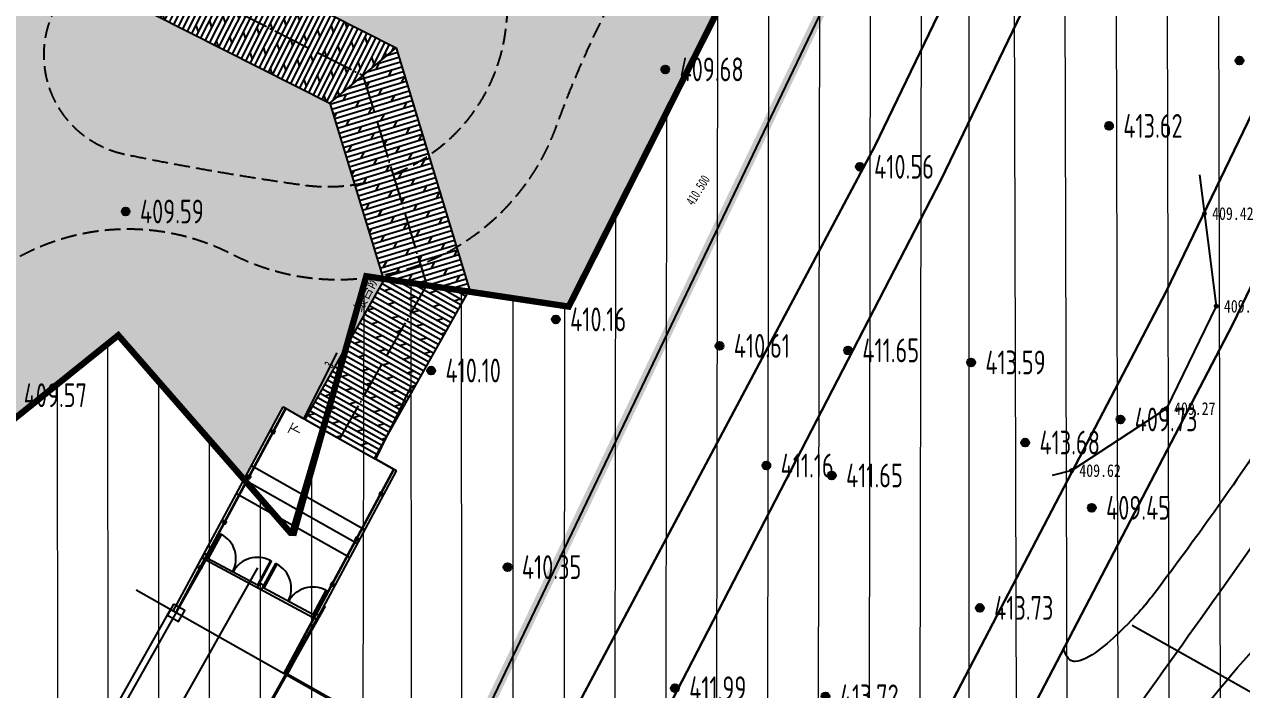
# Model space of a CAD drawing. Header units: millimetres. Extents: x 387826 to 388039216, y 3325062 to 3325368396.
# Drawn here: x 387606021 to 387644377, y 3324841863 to 3324862838 of the extents above; entities that cross this region are included whole.
import ezdxf
from ezdxf.enums import TextEntityAlignment as Align

# ---------------------------------------------------------------- set-up
doc = ezdxf.new("R2010")
doc.units = ezdxf.units.MM
doc.header["$LTSCALE"] = 1000
doc.header["$MEASUREMENT"] = 0
for name, pattern in [('000-Earth-MSCQ（不打印）$0$C2', [13.5, 10, -1.5, 0.5, -1.5]), ('000-Earth-MSCQ（不打印）$0$DIVIDE2', [0.625, 0.25, -0.125, 0, -0.125, 0, -0.125]), ('000-古城墙保护(不打印)$0$DASH', [0.35, 0.25, -0.1]), ('ACAD_ISO04W100', [30, 24, -3, 0, -3]), ('DASH', [0.35, 0.25, -0.1]), ('DIVIDE2', [0.625, 0.25, -0.125, 0, -0.125, 0, -0.125])]:
    doc.linetypes.add(name, pattern=pattern)
for name, color, linetype in [('0 Plan-Green C2', 75, 'DASH'), ('0 Plan-Green Hatch', 76, 'Continuous'), ('0 Plan-Hatch 1', 8, 'Continuous'), ('0 Plan-Pavedivide', 15, 'Continuous'), ('0 Plan-Road 2', 40, 'Continuous'), ('0-SITE', 7, 'Continuous'), ('0-非设计区域', 250, 'Continuous'), ('000-Earth-MSCQ（不打印）$0$0-SITE', 7, 'Continuous'), ('000-Earth-MSCQ（不打印）$0$0NT-Redline', 1, '000-Earth-MSCQ（不打印）$0$DIVIDE2'), ('000-Earth-MSCQ（不打印）$0$GCD', 251, 'Continuous'), ('000-Earth-MSCQ（不打印）$0$GCD树', 7, 'Continuous'), ('000-Earth-MSCQ（不打印）$0$RD-红线', 7, 'Continuous'), ('000-Earth-MSCQ（不打印）$0$树范围', 251, 'Continuous'), ('000-古城墙保护(不打印)$0$0-文物遗址', 8, 'Continuous'), ('000-古城墙保护(不打印)$0$PUB_TEXT', 2, 'Continuous'), ('0NT-Border', 21, 'DASH'), ('0NT-Center', 1, 'ACAD_ISO04W100'), ('0NT-Redline', 1, 'DIVIDE2')]:
    doc.layers.add(name, color=color, linetype=linetype)
for name, color, linetype, lineweight in [('000-Earth-MSCQ（不打印）$0$RD-中线', 1, '000-Earth-MSCQ（不打印）$0$C2', 0), ('000-古城墙保护(不打印)$0$0-中实线', 5, 'Continuous', 30), ('000-古城墙保护(不打印)$0$0-遗址公园', 8, 'Continuous', 5)]:
    doc.layers.add(name, color=color, linetype=linetype, lineweight=lineweight)
doc.styles.add('000-Earth-MSCQ（不打印）$0$HZ', font='gbenor.shx', dxfattribs={"width": 0.8, "bigfont": 'hztxt.shx'})
doc.styles.add('000-Earth-MSCQ（不打印）$0$正等线体', font='simhei.ttf')
doc.styles.add('000-古城墙保护(不打印)$0$_TCH_DIM', font='', dxfattribs={"width": 0.75})
doc.styles.get('000-古城墙保护(不打印)$0$_TCH_DIM').set_extended_font_data('SimSun')
pattern_1 = [(90, (387910883.5935059, 3325096422.695915), (-798.2363799999999, 798.23638), [211.664528, -1384.80812]), (45, (387910883.5935059, 3325096422.695915), (-798.2369240652082, 798.2369240652083), [211.664528, -917.2129199999998]), (135, (387910883.5935059, 3325096422.695915), (-798.2369240652083, -798.2369240652082), [211.664528, -917.2129199999998])]

# ---------------------------------------------------------------- blocks, each defined once
blk = doc.blocks.new('000-Earth-MSCQ（不打印）$0$gc200')
h = blk.add_hatch(color=256)
edge = h.paths.add_edge_path()
edge.add_arc((0, -5.551115123125783e-17), 0.2500000000000001, 0, 360)
blk.add_circle((0, -5.551115123125783e-17), 0.2500000000000001)
blk = doc.blocks.new('000-古城墙保护(不打印)')
at = {"layer": '000-古城墙保护(不打印)$0$0-遗址公园', "ltscale": 10}
h = blk.add_hatch(dxfattribs=at)
h.set_pattern_fill('ANSI31', color=256, scale=1000, angle=45)
h.set_pattern_definition([(90, (0, 0), (-1587.5, 3.410605131648481e-13), [])])
h.paths.add_polyline_path([(387757359.0947723, 3325075809.713597), (387738724.4244739, 3325053061.984234), (387736658.1743807, 3325052379.78923), (387732792.6573083, 3325048405.001884), (387731947.0142126, 3325045521.987648), (387727149.4825557, 3325038560.592924), (387719871.0797174, 3325030254.454775), (387713118.2314355, 3325024325.69877), (387708971.7085958, 3325021538.001345), (387707653.8317035, 3325021090.344965), (387703723.9723286, 3325018966.972815), (387699100.568572, 3325013213.602733), (387687666.4612417, 3324991573.488757), (387692670.727551, 3324988471.826824), (387679274.3591145, 3324966056.084505), (387674562.7421811, 3324955273.126987), (387666293.4541245, 3324933025.957672), (387659029.9602896, 3324926312.71594), (387654773.5217602, 3324915935.552797), (387653675.5063087, 3324913098.933503), (387637326.4545517, 3324880090.8987), (387635096.1587876, 3324877614.537973), (387623173.1089031, 3324853940.873659), (387618974.5280727, 3324854570.405108), (387618467.4666205, 3324854646.433447), (387616794.0523977, 3324854897.343677), (387614410.7432887, 3324846804.212917), (387608979.9761084, 3324853035.612696), (387591571.0079994, 3324839024.665925), (387597082.2925069, 3324832681.257929), (387596624.9883792, 3324831149.830627), (387596217.2465154, 3324828960.946196), (387596137.9493979, 3324826850.101176), (387592355.8457829, 3324826109.515459), (387589540.6215926, 3324824522.451866), (387587163.8655038, 3324822803.372842), (387586055.6074455, 3324821918.786967), (387585231.4443963, 3324821255.000857), (387584550.0445382, 3324820637.821306), (387583346.0658892, 3324819564.06669), (387582101.748941, 3324818264.712243), (387581660.7870961, 3324817834.250378), (387580072.9664811, 3324816151.399981), (387578832.7454951, 3324814781.869411), (387574234.0934268, 3324808493.876336), (387581064.1902614, 3324795503.282484), (387625164.6542816, 3324801283.597979), (387647357.6289114, 3324804778.450835), (387650612.9223155, 3324805405.261792), (387669114.9930122, 3324840920.415754), (387680400.2783, 3324864357.77844), (387687151.7701302, 3324878135.082248), (387696416.7806178, 3324893470.850236), (387704777.6824126, 3324910959.142838), (387717019.7699698, 3324940445.653564), (387740572.7504223, 3324978958.777964), (387755268.3394005, 3325000951.822409), (387771548.7019364, 3325023669.528487), (387793342.0856335, 3325051694.76609), (387797120.7662015, 3325056480.602365), (387804700.2713755, 3325067831.608256), (387805755.9865897, 3325069417.217034), (387833928.9732663, 3325110050.599823), (387835462.2759447, 3325113721.162718), (387834644.166247, 3325114126.806136), (387838641.1926514, 3325123620.01257), (387831833.5364649, 3325125881.193801), (387835204.3103971, 3325131614.601018), (387828520.3367395, 3325134527.940866), (387822745.7363685, 3325138082.078876), (387820720.6784263, 3325136746.002098), (387818437.9572816, 3325135239.926322), (387814960.6972696, 3325132945.727099), (387810414.9791779, 3325129946.589023), (387806089.169805, 3325135647.314827), (387803914.3516228, 3325131741.76694), (387790508.0000313, 3325108476.776886), (387782804.3222916, 3325111884.500767), (387777519.6903973, 3325113033.773239), (387770432.0206335, 3325107829.881072), (387767032.2047279, 3325098401.675082), (387768071.4313482, 3325098008.812484), (387766664.4412394, 3325095979.536411), (387763567.2492012, 3325091306.558766), (387765030.6402054, 3325091176.180011)])
at = {"layer": '000-古城墙保护(不打印)$0$0-中实线', "color": 3, "linetype": '000-古城墙保护(不打印)$0$DASH', "lineweight": -2, "flags": 128}
blk.add_lwpolyline([(387757359.0947723, 3325075809.713597, 100, 100, 0), (387738724.4244739, 3325053061.984234, 100, 100, 0), (387736658.1743807, 3325052379.78923, 100, 100, 0), (387732792.6573083, 3325048405.001884, 100, 100, 0), (387731947.0142126, 3325045521.987648, 100, 100, 0), (387727149.4825557, 3325038560.592924, 100, 100, 0), (387719871.0797174, 3325030254.454775, 100, 100, 0), (387713118.2314355, 3325024325.69877, 100, 100, 0), (387708971.7085958, 3325021538.001345, 100, 100, 0), (387707653.8317035, 3325021090.344965, 100, 100, 0), (387703723.9723286, 3325018966.972815, 100, 100, 0), (387699100.568572, 3325013213.602733, 100, 100, 0), (387687666.4612417, 3324991573.488757, 100, 100, 0), (387692670.727551, 3324988471.826824, 100, 100, 0), (387679274.3591145, 3324966056.084505, 100, 100, 0), (387674562.7421811, 3324955273.126987, 100, 100, 0), (387666293.4541245, 3324933025.957672, 100, 100, 0), (387659029.9602896, 3324926312.71594, 100, 100, 0), (387654773.5217602, 3324915935.552797, 100, 100, 0), (387653675.5063087, 3324913098.933503, 100, 100, 0), (387637326.4545517, 3324880090.8987, 100, 100, 0), (387635096.1587448, 3324877614.537993, 100, 100, 0), (387635096.1587876, 3324877614.537973, 100, 100, 0), (387623173.1089031, 3324853940.873659, 100, 100, 0), (387618974.5280727, 3324854570.405108, 100, 100, 0), (387618467.4666205, 3324854646.433447, 100, 100, 0), (387616794.0523977, 3324854897.343677, 100, 100, 0), (387614410.7432887, 3324846804.212917, 100, 100, 0), (387608979.9761084, 3324853035.612696, 100, 100, 0), (387591571.0079994, 3324839024.665925, 100, 100, 0), (387597082.2925069, 3324832681.257929, 100, 100, 0), (387596624.9883792, 3324831149.830627, 100, 100, 0), (387596217.2465154, 3324828960.946196, 100, 100, 0), (387596137.9493979, 3324826850.101176, 100, 100, 0), (387592355.8457829, 3324826109.515459, 100, 100, 0), (387589540.6215926, 3324824522.451866, 100, 100, 0), (387587163.8655038, 3324822803.372842, 100, 100, 0), (387586055.6074455, 3324821918.786967, 100, 100, 0), (387585231.4443963, 3324821255.000857, 100, 100, 0), (387584550.0445382, 3324820637.821306, 100, 100, 0), (387583346.0658892, 3324819564.06669, 100, 100, 0), (387582101.748941, 3324818264.712243, 100, 100, 0), (387581660.7870961, 3324817834.250378, 100, 100, 0), (387580072.9664811, 3324816151.399981, 100, 100, 0), (387578832.7454951, 3324814781.869411, 100, 100, 0), (387574234.0934268, 3324808493.876336, 100, 100, 0), (387581064.1902614, 3324795503.282484, 100, 100, 0), (387581064.1902614, 3324795503.282484, 100, 100, 0), (387581064.1902614, 3324795503.282484, 100, 100, 0), (387581064.1902614, 3324795503.282484, 100, 100, 0), (387581064.1902614, 3324795503.282484, 100, 100, 0), (387581064.1902614, 3324795503.282484, 100, 100, 0), (387581064.1902614, 3324795503.282484, 100, 100, 0), (387581064.1902614, 3324795503.282484, 100, 100, 0), (387581064.1902614, 3324795503.282484, 100, 100, 0), (387625164.6542816, 3324801283.597979, 100, 100, 0), (387625164.6542816, 3324801283.597979, 100, 100, 0), (387625164.6542816, 3324801283.597979, 100, 100, 0), (387625164.6542816, 3324801283.597979, 100, 100, 0), (387625164.6542816, 3324801283.597979, 100, 100, 0), (387625164.6542816, 3324801283.597979, 100, 100, 0), (387625164.6542816, 3324801283.597979, 100, 100, 0), (387647357.6289114, 3324804778.450835, 100, 100, 0), (387650612.9223155, 3324805405.261792, 100, 100, 0), (387669114.9930122, 3324840920.415754, 100, 100, 0), (387680400.2783, 3324864357.77844, 100, 100, 0), (387687151.7701302, 3324878135.082248, 100, 100, 0), (387696416.7806178, 3324893470.850236, 100, 100, 0), (387704777.6824126, 3324910959.142838, 100, 100, 0), (387717019.7699698, 3324940445.653564, 100, 100, 0), (387740572.7504223, 3324978958.777964, 100, 100, 0), (387755268.3394005, 3325000951.822409, 100, 100, 0), (387771548.7019364, 3325023669.528487, 100, 100, 0), (387793342.0856335, 3325051694.76609, 100, 100, 0), (387797120.7662015, 3325056480.602365, 100, 100, 0), (387804700.2713755, 3325067831.608256, 100, 100, 0), (387805755.9865897, 3325069417.217034, 100, 100, 0), (387833928.9732663, 3325110050.599823, 100, 100, 0), (387835462.2759447, 3325113721.162718, 100, 100, 0), (387834644.166247, 3325114126.806136, 100, 100, 0), (387838641.1926514, 3325123620.01257, 100, 100, 0), (387831833.5364649, 3325125881.193801, 100, 100, 0), (387835204.3103971, 3325131614.601018, 100, 100, 0), (387828520.3367395, 3325134527.940866, 100, 100, 0), (387822745.7363685, 3325138082.078876, 100, 100, 0), (387820720.6784263, 3325136746.002098, 100, 100, 0), (387818437.9572816, 3325135239.926322, 100, 100, 0), (387814960.6972696, 3325132945.727099, 100, 100, 0), (387810414.9791779, 3325129946.589023, 100, 100, 0), (387806089.169805, 3325135647.314827, 100, 100, 0), (387803914.3516228, 3325131741.76694, 100, 100, 0), (387790508.0000313, 3325108476.776886, 100, 100, 0), (387782804.3222916, 3325111884.500767, 100, 100, 0), (387777519.6903973, 3325113033.773239, 100, 100, 0), (387777519.6903973, 3325113033.773239, 100, 100, 0), (387770432.0206335, 3325107829.881072, 100, 100, 0), (387767032.2047279, 3325098401.675082, 100, 100, 0), (387768071.4313482, 3325098008.812484, 100, 100, 0), (387766664.4412394, 3325095979.536411, 100, 100, 0), (387763567.2492012, 3325091306.558766, 100, 100, 0), (387765030.6402054, 3325091176.180011, 100, 100, 0), (387757359.0947688, 3325075809.7136, 0, 0, 0)], format="xyseb", dxfattribs=at)
at = {"layer": '000-古城墙保护(不打印)$0$0-中实线', "color": 6}
for points in [[(387715030.7942539, 3324995218.873044), (387689943.4778715, 3324954200.398011), (387677106.5601956, 3324923284.531038), (387669715.7429515, 3324907826.870261), (387660525.4580528, 3324892616.11426), (387653147.8220631, 3324877562.548427), (387641999.2169152, 3324854411.325105), (387625109.4291115, 3324822049.868721), (387618175.9253386, 3324810836.96385)], [(387716969.9302788, 3324993904.594524), (387692034.7424276, 3324953134.853961), (387679244.1329247, 3324922330.513553), (387671777.596552, 3324906714.48861), (387662581.4369893, 3324891494.009507), (387655252.5988579, 3324876540.012394), (387644091.1330646, 3324853362.082621), (387632888.7991974, 3324831873.195835)], [(387621732.3398163, 3324838115.808904), (387632817.6335025, 3324858992.46334), (387643919.1853468, 3324882045.975648), (387651510.7811769, 3324897536.112022), (387660675.307933, 3324912704.235959), (387667734.1259209, 3324927467.530779), (387680774.0871244, 3324958872.398838), (387694408.9422631, 3324981165.774366)], [(387610979.4179704, 3324813001.520663), (387610979.4179703, 3324813001.520663), (387618415.8122669, 3324826015.207075), (387634911.6788427, 3324857947.64234), (387646023.9621421, 3324881023.439616), (387653566.7601138, 3324896414.00727), (387662737.161534, 3324911591.854309), (387669871.6986505, 3324926513.513295), (387682865.3516809, 3324957806.85479), (387696387.8629743, 3324979916.544939)]]:
    blk.add_lwpolyline(points, dxfattribs=at)
at = {"layer": '000-古城墙保护(不打印)$0$0-中实线', "color": 6, "lineweight": 5, "ltscale": 10}
blk.add_lwpolyline([(387610979.4179695, 3324813001.520662), (387610979.4179694, 3324813001.520662), (387618415.8122661, 3324826015.207074), (387634911.6788418, 3324857947.642339), (387639016.3512242, 3324866471.416008)], dxfattribs=at)
at = {"layer": '000-古城墙保护(不打印)$0$0-文物遗址'}
for p, q in [((387614822.9493436, 3324850405.004501), (387615876.1928491, 3324852485.714882)), ((387617098.296441, 3324849124.486391), (387618204.1928491, 3324851423.714882)), ((387614171.6783032, 3324850776.953465), (387617752.3932329, 3324848757.529463)), ((387614171.6783032, 3324850776.953465), (387614822.9493436, 3324850405.004501)), ((387613178.6712303, 3324848926.187642), (387616759.38616, 3324846906.76364)), ((387617752.3932329, 3324848757.529463), (387617098.296441, 3324849124.486391)), ((387612942.2259973, 3324848485.501198), (387616522.9409269, 3324846466.077196)), ((387612705.7807642, 3324848044.814753), (387616286.4956939, 3324846025.390751)), ((387594100.4085586, 3324814668.470251), (387612030.4898793, 3324846460.95653)), ((387595450.5004416, 3324813907.055839), (387613380.5817623, 3324845699.542118)), ((387642717.4110801, 3324826284.208258, -26.81972031078621), (387609539.4129365, 3324844995.679879)), ((387594284.5364934, 3324815402.091288), (387610647.8461177, 3324844416.477078)), ((387597584.5166441, 3324812703.529832), (387615514.5979648, 3324844496.016111)), ((387609960.390816, 3324834729.074655), (387615479.756884, 3324844515.665515)), ((387661115.9204526, 3324832498.387198, 138.7135239660274), (387640930.2968512, 3324843882.519587, 138.7135239660274)), ((387638168.7476243, 3324828895.451244), (387614313.9229869, 3324842348.911249))]:
    blk.add_line(p, q, dxfattribs=at)
at = {"layer": '000-古城墙保护(不打印)$0$0-文物遗址', "lineweight": -3}
for p, q in [((387610702.9489813, 3324844311.938408), (387614171.6783032, 3324850776.953465)), ((387610815.4426907, 3324844321.77595), (387614253.9129124, 3324850730.394119)), ((387610828.6603529, 3324844314.684165), (387614267.1305746, 3324850723.302334)), ((387614201.601989, 3324842366.7759), (387617658.8059911, 3324848810.310075)), ((387614214.8196512, 3324842359.684116), (387617671.8742937, 3324848802.939914)), ((387616216.1502973, 3324845894.281055), (387617752.3932329, 3324848757.529463)), ((387611619.1451, 3324846019.544033), (387615240.7889057, 3324844076.40324)), ((387614279.4138517, 3324842284.593149), (387616216.1502973, 3324845894.281055))]:
    blk.add_line(p, q, dxfattribs=at)
at = {"layer": '000-古城墙保护(不打印)$0$0-文物遗址', "ltscale": 0.5}
for p, q in [((387611818.0987313, 3324845993.529977), (387613364.3659822, 3324845163.89375)), ((387615109.1019817, 3324844227.789608), (387613562.8273851, 3324845057.412144))]:
    blk.add_line(p, q, dxfattribs=at)
at = {"layer": '000-古城墙保护(不打印)$0$0-文物遗址', "lineweight": 5, "ltscale": 10}
blk.add_lwpolyline([(387647806.8232622, 3324866471.416008), (387641999.2169144, 3324854411.325104), (387625109.4291106, 3324822049.86872), (387618175.9253377, 3324810836.96385)], dxfattribs=at)
at = {"layer": '000-古城墙保护(不打印)$0$0-文物遗址', "lineweight": -3}
for points in [[(387613879.2040145, 3324850032.011961), (387613851.0613415, 3324850048.260142), (387613811.0613405, 3324849978.97811), (387613841.3628077, 3324849961.483549)], [(387613900.3433726, 3324849973.619125), (387613920.3433732, 3324850008.260141), (387613892.2007002, 3324850024.508321)], [(387613852.1975464, 3324849955.22811), (387613880.3433722, 3324849938.978109), (387613900.3433726, 3324849973.619125)], [(387613113.2913056, 3324848604.504441), (387613085.1486326, 3324848620.752621), (387613045.1486316, 3324848551.470589), (387613075.4500988, 3324848533.976028)], [(387613088.4467846, 3324848526.472388), (387613114.4306633, 3324848511.470588), (387613134.4306638, 3324848546.111604)], [(387613134.4306638, 3324848546.111604), (387613154.4306643, 3324848580.75262), (387613126.2879913, 3324848597.0008)], [(387617265.3633128, 3324848077.011912), (387617237.2206398, 3324848093.260092), (387617197.2206388, 3324848023.978061), (387617227.5221061, 3324848006.4835)], [(387617238.3568447, 3324848000.22806), (387617266.5026705, 3324847983.97806), (387617286.5026709, 3324848018.619075)], [(387617286.5026709, 3324848018.619075), (387617306.5026715, 3324848053.260091), (387617278.3599985, 3324848069.508272)], [(387612347.3785967, 3324847176.99692), (387612319.2359237, 3324847193.2451), (387612279.2359227, 3324847123.963068), (387612309.5373899, 3324847106.468507)], [(387612322.5340757, 3324847098.964867), (387612348.5179544, 3324847083.963068), (387612368.5179549, 3324847118.604083)], [(387612368.5179549, 3324847118.604083), (387612388.5179554, 3324847153.245099), (387612360.3752824, 3324847169.493279)], [(387616499.4506039, 3324846649.504391), (387616471.3079309, 3324846665.752571), (387616431.3079299, 3324846596.47054), (387616461.6093972, 3324846578.975979)], [(387616474.6060829, 3324846571.472339), (387616500.5899616, 3324846556.470539), (387616520.5899621, 3324846591.111555)], [(387616520.5899621, 3324846591.111555), (387616540.5899626, 3324846625.75257), (387616512.4472896, 3324846642.000751)], [(387611581.4658878, 3324845749.489398), (387611553.3232148, 3324845765.737579), (387611513.3232138, 3324845696.455547), (387611543.6246811, 3324845678.960987)], [(387611556.6213668, 3324845671.457346), (387611582.6052455, 3324845656.455546), (387611602.605246, 3324845691.096562)], [(387611602.605246, 3324845691.096562), (387611622.6052465, 3324845725.737578), (387611594.4625735, 3324845741.985758)], [(387615733.537895, 3324845221.99687), (387615705.395222, 3324845238.24505), (387615665.395221, 3324845168.963019), (387615695.6966883, 3324845151.468458)], [(387615708.693374, 3324845143.964818), (387615734.6772527, 3324845128.963017), (387615754.6772532, 3324845163.604033)], [(387615754.6772532, 3324845163.604033), (387615774.6772537, 3324845198.245049), (387615746.5345807, 3324845214.49323)]]:
    blk.add_lwpolyline(points, dxfattribs=at)
for points in [[(387611818.0987313, 3324845993.529977), (387611784.9564205, 3324846011.312006), (387612196.2781943, 3324846777.937337), (387612229.4205052, 3324846760.155308)], [(387611619.1466525, 3324846019.544081), (387611751.3234337, 3324845948.626534), (387611822.2409809, 3324846080.803315), (387611690.0641997, 3324846151.720862)], [(387613364.3659822, 3324845163.89375), (387613397.508293, 3324845146.111721), (387613808.8337396, 3324845912.743897), (387613775.6914287, 3324845930.525926)], [(387613562.8273851, 3324845057.412144), (387613529.6850743, 3324845075.194173), (387613941.0105208, 3324845841.82635), (387613974.1528317, 3324845824.044321)], [(387613363.8789791, 3324845083.433094), (387613496.0557604, 3324845012.515547), (387613566.9733076, 3324845144.692328), (387613434.7965264, 3324845215.609875)], [(387615109.1019817, 3324844227.789608), (387615142.2442926, 3324844210.007579), (387615553.5660664, 3324844976.63291), (387615520.4237556, 3324844994.414939)], [(387615106.785519, 3324844143.919188), (387615238.9623002, 3324844073.001641), (387615309.8798475, 3324844205.178422), (387615177.7030662, 3324844276.09597)]]:
    blk.add_lwpolyline(points, close=True, dxfattribs=at)
at = {"layer": '000-古城墙保护(不打印)$0$0-文物遗址'}
blk.add_lwpolyline([(387610725.8627352, 3324844554.811212), (387610529.3686933, 3324844206.400403), (387610877.7795018, 3324844009.906361), (387611074.2735437, 3324844358.31717)], close=True, dxfattribs=at)
at = {"layer": '000-古城墙保护(不打印)$0$0-文物遗址', "ltscale": 0.5}
for centre, start, end in [((387611818.0987313, 3324845993.529977), 331.7846141003519, 61.78494438307789), ((387613364.3696551, 3324845163.900595), 61.7847762324219, 151.7851123138576), ((387613562.831058, 3324845057.41899), 331.7846141003519, 61.78494438307789), ((387615109.1019817, 3324844227.789608), 61.7847762324219, 151.7851123138576)]:
    blk.add_arc(centre, 870, start, end, dxfattribs=at)
at = {"layer": '000-古城墙保护(不打印)$0$0-文物遗址'}
for points, knots in [([(387634582.9108802, 3324833742.007565), (387637481.6864973, 3324835738.936942), (387639382.8498617, 3324839080.321984), (387645817.2546958, 3324847710.859595), (387654826.8691055, 3324861873.446459), (387665420.1049732, 3324880839.21057), (387674535.5295003, 3324905651.922577), (387688534.0697859, 3324927269.79409), (387696448.1969588, 3324950220.605737), (387707099.1566722, 3324972271.082105), (387723060.4148431, 3324980167.742814), (387729307.67117, 3324987158.987681), (387729940.039707, 3324987901.617867)], [13829.07510473592, 13829.07510473592, 13829.07510473592, 13829.07510473592, 20507.60766755405, 31598.15239328767, 45718.57024809014, 71022.56005402254, 96502.36251734757, 124815.025697456, 147476.5189369385, 169708.993296357, 195775.3383430242, 197958.5772200183, 197958.5772200183, 197958.5772200183, 197958.5772200183]), ([(387635557.2121158, 3324833192.623265), (387639144.2498879, 3324835416.857895), (387643110.3512368, 3324841726.622351), (387649016.7267115, 3324847271.843969), (387657307.6448497, 3324858426.09768), (387668052.2276497, 3324877455.047353), (387676458.2930267, 3324902803.359412), (387693693.5426132, 3324929413.366473), (387701836.5126055, 3324955762.773364), (387715310.4236128, 3324975469.812907), (387727852.1413468, 3324981383.574444), (387732504.7012959, 3324985724.225718)], [14739.69709912661, 14739.69709912661, 14739.69709912661, 14739.69709912661, 20406.91770349679, 29934.1067295975, 47060.25139486376, 63456.69980682162, 94902.00882304885, 126890.1275629617, 157587.176104531, 177450.8917934603, 196215.9539852425, 196215.9539852425, 196215.9539852425, 196215.9539852425]), ([(387652016.9001654, 3324862450.261683), (387650851.6309745, 3324860091.082464), (387648734.2084911, 3324855804.19394), (387645539.5675256, 3324850238.420726), (387642420.462999, 3324845929.928234), (387640980.713075, 3324844048.546417), (387639377.8179311, 3324842621.697532), (387638902.8756876, 3324842780.220585), (387638761.911245, 3324843151.097059)], [0, 0, 0, 0, 7903.608238554554, 14361.72681352482, 21079.18648864024, 22845.26274611348, 24125.88774960055, 24504.71167160741, 24504.71167160741, 24504.71167160741, 24504.71167160741])]:
    blk.add_open_spline(points, degree=3, knots=knots, dxfattribs=at)
at = {"layer": '000-古城墙保护(不打印)$0$PUB_TEXT', "style": '000-古城墙保护(不打印)$0$_TCH_DIM', "width": 0.7058823529411765}
blk.add_text('410.500', height=300, rotation=58.05762932946019, dxfattribs=at).set_placement((387627105.1214293, 3324857103.03525))
at = {"layer": '000-古城墙保护(不打印)$0$PUB_TEXT', "color": 7, "style": '000-古城墙保护(不打印)$0$_TCH_DIM'}
for s, p in [('级台阶', (387616642.6525131, 3324853751.118296)), ('下', (387614579.0101588, 3324849800.142178))]:
    blk.add_text(s, height=300, rotation=62.42139320371903, dxfattribs=at).set_placement(p)
at = {"layer": '000-古城墙保护(不打印)$0$PUB_TEXT', "color": 7, "style": '000-古城墙保护(不打印)$0$_TCH_DIM', "width": 0.7058823529411765}
blk.add_text('3', height=300, rotation=62.42139320371903, dxfattribs=at).set_placement((387615716.7222921, 3324851978.365288))
blk = doc.blocks.new('000-Earth-MSCQ（不打印）')
at = {"layer": '000-Earth-MSCQ（不打印）$0$0NT-Redline', "ltscale": 2, "const_width": 200, "flags": 128}
blk.add_lwpolyline([(387727149.4825557, 3325038560.592924), (387731947.0142126, 3325045521.987648), (387732792.6573083, 3325048405.001884), (387736658.1743807, 3325052379.78923), (387738724.4244739, 3325053061.984234), (387755596.1018205, 3325073700.059758), (387757359.0947688, 3325075809.7136), (387765030.6402072, 3325091176.180011), (387763567.2492012, 3325091306.558766), (387766674.337022, 3325095972.792977), (387768081.4052746, 3325098002.014859), (387742438.6760667, 3325107400.763708), (387733961.5785927, 3325100494.698361), (387710761.231333, 3325103572.736491), (387709168.3897078, 3325096153.148317), (387707062.2413754, 3325086342.534989), (387667982.0617363, 3325089797.858), (387659067.3069954, 3324989865.874971, -0.3880352161093213), (387611315.7347962, 3324946127.482426), (387565969.8755592, 3324946071.837695), (387555981.1851755, 3324936058.587022), (387556068.3119223, 3324865034.573729), (387556222.5907296, 3324859820.499155), (387559227.6760936, 3324808007.561276), (387571720.0951502, 3324797668.302474), (387579380.5094883, 3324798671.636723), (387574232.9176292, 3324808494.544042), (387578831.8118677, 3324814782.360008), (387583345.3164175, 3324819564.383466), (387587163.2407904, 3324822803.542583), (387589540.0630832, 3324824522.530071), (387592355.3483933, 3324826109.485243), (387596137.4805197, 3324826849.925302), (387597082.0482001, 3324832681.045681), (387591571.0080042, 3324839024.665925), (387608980.5156887, 3324853034.942226), (387614410.7432887, 3324846804.212917), (387614513.8871819, 3324846802.658479), (387616794.6636751, 3324854896.372271), (387623173.6833379, 3324853939.656582), (387635096.1587876, 3324877614.537973), (387637326.4545873, 3324880090.89868), (387648092.625536, 3324901769.250156), (387653675.5063087, 3324913098.933503), (387659029.9602896, 3324926312.71594), (387666293.4541628, 3324933025.957657), (387674562.7421811, 3324955273.126987), (387674698.8546848, 3324955833.61237), (387679274.3591145, 3324966056.084505), (387692670.727551, 3324988471.826824), (387687672.3361686, 3324991569.787791), (387699107.2769016, 3325013209.461398), (387703730.9022322, 3325018962.653418), (387707660.8433574, 3325021085.874216), (387708978.7375107, 3325021533.479846), (387713125.3676936, 3325024321.017564), (387719878.4443215, 3325030249.513507)], format="xyb", close=True, dxfattribs=at)
at = {"layer": '000-Earth-MSCQ（不打印）$0$RD-中线', "ltscale": 0.5, "flags": 128}
blk.add_lwpolyline([(388022314.3459875, 3325363333.779095), (388017166.2970958, 3325347163.926417), (388004392.3040231, 3325306887.003822), (387971319.8737001, 3325199118.280211), (387960067.1341603, 3325162232.392481, -0.0428905117551713), (387909014.310333, 3325035088.251616), (387880969.7378284, 3324979543.06834, -0.0950112548386871), (387811951.8830091, 3324890063.610587), (387779398.7794849, 3324861261.881447, -0.1527070841718279), (387615965.5118984, 3324788030.088953), (387599393.6918636, 3324786062.352727), (387481723.6987208, 3324770663.938607)], format="xyb", dxfattribs=at)
blk.add_lwpolyline([(388022314.3459875, 3325363333.779095), (388017166.2970958, 3325347163.926417), (388004392.3040231, 3325306887.003822), (387971319.8737001, 3325199118.280211), (387960067.1341603, 3325162232.392481, -0.0428905117551713), (387909014.310333, 3325035088.251616), (387880969.7378284, 3324979543.06834, -0.0950112548386871), (387811951.8830091, 3324890063.610587), (387779398.7794849, 3324861261.881447, -0.1527070841718279), (387615965.5118984, 3324788030.088953), (387599393.6918636, 3324786062.352727), (387481723.6987208, 3324770663.938607)], format="xyb", dxfattribs=at)
at = {"layer": '000-Earth-MSCQ（不打印）$0$RD-红线', "color": 1, "ltscale": 10, "flags": 128}
blk.add_lwpolyline([(387571822.2941163, 3324797583.718238), (387597535.9452176, 3324800948.631079), (387614196.6637662, 3324802926.922411, 0.1527070841718279), (387769458.2730312, 3324872497.12078), (387802011.3783422, 3324901298.849698, 0.0950112548386871), (387867578.3446714, 3324986304.335682), (387895622.9192556, 3325041849.520492, 0.01135382569053262), (387910963.9022235, 3325074029.799072, 0.07741333500353033), (387912184.8667709, 3325078482.566115), (387913838.7507268, 3325093042.437554, -0.06613138812589682), (387914797.6756657, 3325096874.897092), (387924953.385705, 3325122506.049941)], format="xyb", dxfattribs=at)
at = {"layer": '000-Earth-MSCQ（不打印）$0$树范围', "linetype": 'Continuous', "flags": 128}
blk.add_lwpolyline([(387643052.207472, 3324858092.147619), (387643578, 3324853951), (387642007, 3324850725), (387639023, 3324848770), (387638407.157337, 3324848610.04702)], dxfattribs=at)
at = {"layer": '000-Earth-MSCQ（不打印）$0$0-SITE', "ltscale": 10}
blk.add_blockref('000-古城墙保护(不打印)', (0, 0), dxfattribs=at)
at = {"layer": '000-Earth-MSCQ（不打印）$0$GCD', "linetype": 'Continuous'}
ref = blk.add_blockref('000-Earth-MSCQ（不打印）$0$gc200', (387644309.8, 3324861694.6), dxfattribs=dict(at, xscale=500, yscale=500, zscale=500))
ref.add_attrib('height', '413.68', dxfattribs={"linetype": 'Continuous', "height": 750, "style": '000-Earth-MSCQ（不打印）$0$HZ', "width": 0.8}).set_placement((387644759.8, 3324861694.6), align=Align.MIDDLE_LEFT)
ref = blk.add_blockref('000-Earth-MSCQ（不打印）$0$gc200', (387626217.5, 3324861417.2), dxfattribs=dict(at, xscale=500, yscale=500, zscale=500))
ref.add_attrib('height', '409.68', dxfattribs={"linetype": 'Continuous', "height": 750, "style": '000-Earth-MSCQ（不打印）$0$HZ', "width": 0.8}).set_placement((387626667.5000001, 3324861417.2), align=Align.MIDDLE_LEFT)
ref = blk.add_blockref('000-Earth-MSCQ（不打印）$0$gc200', (387640198, 3324859636.1), dxfattribs=dict(at, xscale=500, yscale=500, zscale=500))
ref.add_attrib('height', '413.62', dxfattribs={"linetype": 'Continuous', "height": 750, "style": '000-Earth-MSCQ（不打印）$0$HZ', "width": 0.8}).set_placement((387640648, 3324859636.1), align=Align.MIDDLE_LEFT)
ref = blk.add_blockref('000-Earth-MSCQ（不打印）$0$gc200', (387632346.5, 3324858347.8), dxfattribs=dict(at, xscale=500, yscale=500, zscale=500))
ref.add_attrib('height', '410.56', dxfattribs={"linetype": 'Continuous', "height": 750, "style": '000-Earth-MSCQ（不打印）$0$HZ', "width": 0.8}).set_placement((387632796.5, 3324858347.8), align=Align.MIDDLE_LEFT)
ref = blk.add_blockref('000-Earth-MSCQ（不打印）$0$gc200', (387609213.4, 3324856936.9), dxfattribs=dict(at, xscale=500, yscale=500, zscale=500))
ref.add_attrib('height', '409.59', dxfattribs={"linetype": 'Continuous', "height": 750, "style": '000-Earth-MSCQ（不打印）$0$HZ', "width": 0.8}).set_placement((387609663.4, 3324856936.9), align=Align.MIDDLE_LEFT)
ref = blk.add_blockref('000-Earth-MSCQ（不打印）$0$gc200', (387643207, 3324856873), dxfattribs=dict(at, xscale=200, yscale=200, zscale=200))
ref.add_attrib('height', '409.42', dxfattribs={"layer": '000-Earth-MSCQ（不打印）$0$GCD树', "linetype": 'Continuous', "height": 400, "style": '000-Earth-MSCQ（不打印）$0$正等线体', "width": 0.8}).set_placement((387643447, 3324856873), align=Align.MIDDLE_LEFT)
ref = blk.add_blockref('000-Earth-MSCQ（不打印）$0$gc200', (387622767.7, 3324853536.4), dxfattribs=dict(at, xscale=500, yscale=500, zscale=500))
ref.add_attrib('height', '410.16', dxfattribs={"linetype": 'Continuous', "height": 750, "style": '000-Earth-MSCQ（不打印）$0$HZ', "width": 0.8}).set_placement((387623217.7, 3324853536.4), align=Align.MIDDLE_LEFT)
ref = blk.add_blockref('000-Earth-MSCQ（不打印）$0$gc200', (387643578, 3324853951), dxfattribs=dict(at, xscale=200, yscale=200, zscale=200))
ref.add_attrib('height', '409.25', dxfattribs={"layer": '000-Earth-MSCQ（不打印）$0$GCD树', "linetype": 'Continuous', "height": 400, "style": '000-Earth-MSCQ（不打印）$0$正等线体', "width": 0.8}).set_placement((387643818, 3324853951), align=Align.MIDDLE_LEFT)
ref = blk.add_blockref('000-Earth-MSCQ（不打印）$0$gc200', (387627926, 3324852700.1), dxfattribs=dict(at, xscale=500, yscale=500, zscale=500))
ref.add_attrib('height', '410.61', dxfattribs={"linetype": 'Continuous', "height": 750, "style": '000-Earth-MSCQ（不打印）$0$HZ', "width": 0.8}).set_placement((387628376, 3324852700.1), align=Align.MIDDLE_LEFT)
ref = blk.add_blockref('000-Earth-MSCQ（不打印）$0$gc200', (387631974.7, 3324852559.8), dxfattribs=dict(at, xscale=500, yscale=500, zscale=500))
ref.add_attrib('height', '411.65', dxfattribs={"linetype": 'Continuous', "height": 750, "style": '000-Earth-MSCQ（不打印）$0$HZ', "width": 0.8}).set_placement((387632424.7, 3324852559.8), align=Align.MIDDLE_LEFT)
ref = blk.add_blockref('000-Earth-MSCQ（不打印）$0$gc200', (387618839.9, 3324851922.7), dxfattribs=dict(at, xscale=500, yscale=500, zscale=500))
ref.add_attrib('height', '410.10', dxfattribs={"linetype": 'Continuous', "height": 750, "style": '000-Earth-MSCQ（不打印）$0$HZ', "width": 0.8}).set_placement((387619289.9, 3324851922.7), align=Align.MIDDLE_LEFT)
ref = blk.add_blockref('000-Earth-MSCQ（不打印）$0$gc200', (387635851.1, 3324852177.8), dxfattribs=dict(at, xscale=500, yscale=500, zscale=500))
ref.add_attrib('height', '413.59', dxfattribs={"linetype": 'Continuous', "height": 750, "style": '000-Earth-MSCQ（不打印）$0$HZ', "width": 0.8}).set_placement((387636301.1, 3324852177.8), align=Align.MIDDLE_LEFT)
ref = blk.add_blockref('000-Earth-MSCQ（不打印）$0$gc200', (387605551.3, 3324851144.3), dxfattribs=dict(at, xscale=500, yscale=500, zscale=500))
ref.add_attrib('height', '409.57', dxfattribs={"linetype": 'Continuous', "height": 750, "style": '000-Earth-MSCQ（不打印）$0$HZ', "width": 0.8}).set_placement((387606001.3, 3324851144.3), align=Align.MIDDLE_LEFT)
ref = blk.add_blockref('000-Earth-MSCQ（不打印）$0$gc200', (387642007, 3324850725), dxfattribs=dict(at, xscale=200, yscale=200, zscale=200))
ref.add_attrib('height', '409.27', dxfattribs={"layer": '000-Earth-MSCQ（不打印）$0$GCD树', "linetype": 'Continuous', "height": 400, "style": '000-Earth-MSCQ（不打印）$0$正等线体', "width": 0.8}).set_placement((387642247, 3324850725), align=Align.MIDDLE_LEFT)
ref = blk.add_blockref('000-Earth-MSCQ（不打印）$0$gc200', (387640555.9, 3324850381.9), dxfattribs=dict(at, xscale=500, yscale=500, zscale=500))
ref.add_attrib('height', '409.73', dxfattribs={"linetype": 'Continuous', "height": 750, "style": '000-Earth-MSCQ（不打印）$0$HZ', "width": 0.8}).set_placement((387641005.9, 3324850381.9), align=Align.MIDDLE_LEFT)
ref = blk.add_blockref('000-Earth-MSCQ（不打印）$0$gc200', (387637556.2, 3324849652.7), dxfattribs=dict(at, xscale=500, yscale=500, zscale=500))
ref.add_attrib('height', '413.68', dxfattribs={"linetype": 'Continuous', "height": 750, "style": '000-Earth-MSCQ（不打印）$0$HZ', "width": 0.8}).set_placement((387638006.2, 3324849652.7), align=Align.MIDDLE_LEFT)
ref = blk.add_blockref('000-Earth-MSCQ（不打印）$0$gc200', (387629401, 3324848929.1), dxfattribs=dict(at, xscale=500, yscale=500, zscale=500))
ref.add_attrib('height', '411.16', dxfattribs={"linetype": 'Continuous', "height": 750, "style": '000-Earth-MSCQ（不打印）$0$HZ', "width": 0.8}).set_placement((387629851, 3324848929.1), align=Align.MIDDLE_LEFT)
ref = blk.add_blockref('000-Earth-MSCQ（不打印）$0$gc200', (387631461.6, 3324848615.4), dxfattribs=dict(at, xscale=500, yscale=500, zscale=500))
ref.add_attrib('height', '411.65', dxfattribs={"linetype": 'Continuous', "height": 750, "style": '000-Earth-MSCQ（不打印）$0$HZ', "width": 0.8}).set_placement((387631911.6, 3324848615.4), align=Align.MIDDLE_LEFT)
ref = blk.add_blockref('000-Earth-MSCQ（不打印）$0$gc200', (387639023, 3324848770), dxfattribs=dict(at, xscale=200, yscale=200, zscale=200))
ref.add_attrib('height', '409.62', dxfattribs={"layer": '000-Earth-MSCQ（不打印）$0$GCD树', "linetype": 'Continuous', "height": 400, "style": '000-Earth-MSCQ（不打印）$0$正等线体', "width": 0.8}).set_placement((387639263, 3324848770), align=Align.MIDDLE_LEFT)
ref = blk.add_blockref('000-Earth-MSCQ（不打印）$0$gc200', (387639653.9, 3324847596.5), dxfattribs=dict(at, xscale=500, yscale=500, zscale=500))
ref.add_attrib('height', '409.45', dxfattribs={"linetype": 'Continuous', "height": 750, "style": '000-Earth-MSCQ（不打印）$0$HZ', "width": 0.8}).set_placement((387640103.9, 3324847596.5), align=Align.MIDDLE_LEFT)
ref = blk.add_blockref('000-Earth-MSCQ（不打印）$0$gc200', (387621247.3, 3324845725.9), dxfattribs=dict(at, xscale=500, yscale=500, zscale=500))
ref.add_attrib('height', '410.35', dxfattribs={"linetype": 'Continuous', "height": 750, "style": '000-Earth-MSCQ（不打印）$0$HZ', "width": 0.8}).set_placement((387621697.3, 3324845725.9), align=Align.MIDDLE_LEFT)
ref = blk.add_blockref('000-Earth-MSCQ（不打印）$0$gc200', (387636127.9, 3324844439.7), dxfattribs=dict(at, xscale=500, yscale=500, zscale=500))
ref.add_attrib('height', '413.73', dxfattribs={"linetype": 'Continuous', "height": 750, "style": '000-Earth-MSCQ（不打印）$0$HZ', "width": 0.8}).set_placement((387636577.9, 3324844439.7), align=Align.MIDDLE_LEFT)
ref = blk.add_blockref('000-Earth-MSCQ（不打印）$0$gc200', (387626519.6, 3324841908.1), dxfattribs=dict(at, xscale=500, yscale=500, zscale=500))
ref.add_attrib('height', '411.99', dxfattribs={"linetype": 'Continuous', "height": 750, "style": '000-Earth-MSCQ（不打印）$0$HZ', "width": 0.8}).set_placement((387626969.6, 3324841908.1), align=Align.MIDDLE_LEFT)
ref = blk.add_blockref('000-Earth-MSCQ（不打印）$0$gc200', (387631263.2, 3324841652.9), dxfattribs=dict(at, xscale=500, yscale=500, zscale=500))
ref.add_attrib('height', '413.72', dxfattribs={"linetype": 'Continuous', "height": 750, "style": '000-Earth-MSCQ（不打印）$0$HZ', "width": 0.8}).set_placement((387631713.2, 3324841652.9), align=Align.MIDDLE_LEFT)

msp = doc.modelspace()

# ---------------------------------------------------------------- hatches: boundary and pattern name
at = {"layer": '0 Plan-Green Hatch', "ltscale": 10}
h = msp.add_hatch(dxfattribs=at)
h.set_pattern_fill('GRASS', color=256, scale=400, double=1)
h.set_pattern_definition(pattern_1)
edge = h.paths.add_edge_path()
edge.add_line((387622439.0599667, 3324854050.936299), (387623173.6833379, 3324853939.656582))
edge.add_line((387623173.6833379, 3324853939.656582), (387635096.1587876, 3324877614.537973))
edge.add_line((387635096.1587876, 3324877614.537973), (387637326.4545873, 3324880090.89868))
edge.add_line((387637326.4545873, 3324880090.89868), (387648092.625536, 3324901769.250156))
edge.add_line((387648092.625536, 3324901769.250156), (387653675.5063087, 3324913098.933503))
edge.add_line((387653675.5063087, 3324913098.933503), (387659029.9602896, 3324926312.71594))
edge.add_line((387659029.9602896, 3324926312.71594), (387666293.4541628, 3324933025.957657))
edge.add_line((387666293.4541628, 3324933025.957657), (387674562.7421811, 3324955273.126987))
edge.add_line((387674562.7421811, 3324955273.126987), (387674698.8546848, 3324955833.61237))
edge.add_line((387674698.8546848, 3324955833.61237), (387679274.3591145, 3324966056.084505))
edge.add_line((387679274.3591145, 3324966056.084505), (387692670.727551, 3324988471.826824))
edge.add_line((387692670.727551, 3324988471.826824), (387687672.3361686, 3324991569.787791))
edge.add_line((387687672.3361686, 3324991569.787791), (387699107.2769016, 3325013209.461398))
edge.add_line((387699107.2769016, 3325013209.461398), (387703730.9022322, 3325018962.653418))
edge.add_line((387703730.9022322, 3325018962.653418), (387707660.8433574, 3325021085.874216))
edge.add_line((387707660.8433574, 3325021085.874216), (387708978.7375107, 3325021533.479846))
edge.add_line((387708978.7375107, 3325021533.479846), (387713125.3676936, 3325024321.017564))
edge.add_line((387713125.3676936, 3325024321.017564), (387719878.4443215, 3325030249.513507))
edge.add_line((387719878.4443215, 3325030249.513507), (387727149.4825557, 3325038560.592924))
edge.add_line((387727149.4825557, 3325038560.592924), (387731947.0142126, 3325045521.987648))
edge.add_line((387731947.0142126, 3325045521.987648), (387732792.6573083, 3325048405.001884))
edge.add_line((387732792.6573083, 3325048405.001884), (387736658.1743807, 3325052379.78923))
edge.add_line((387736658.1743807, 3325052379.78923), (387738724.4244739, 3325053061.984234))
edge.add_line((387738724.4244739, 3325053061.984234), (387755596.1018205, 3325073700.059758))
edge.add_line((387755596.1018205, 3325073700.059758), (387757359.0947688, 3325075809.7136))
edge.add_line((387757359.0947688, 3325075809.7136), (387765030.6402072, 3325091176.180011))
edge.add_line((387765030.6402072, 3325091176.180011), (387763567.2492012, 3325091306.558766))
edge.add_line((387763567.2492012, 3325091306.558766), (387764643.4762778, 3325092870.663066))
edge.add_line((387764643.4762778, 3325092870.663066), (387763677.4327329, 3325093513.918848))
edge.add_line((387763677.4327329, 3325093513.918848), (387760351.9995351, 3325088519.772871))
edge.add_line((387760351.9995351, 3325088519.772871), (387757854.926546, 3325090182.48947))
edge.add_line((387757854.926546, 3325090182.48947), (387746044.347819, 3325072445.325399))
edge.add_arc((387645329.0706022, 3325139508.228231), 121000.0000046023, 309.74241311210085, 326.34169422267865, ccw=False)
edge.add_arc((387645329.2748908, 3325139507.932482), 120999.6419855282, 304.961169591263, 309.74242826514626, ccw=False)
edge.add_arc((387763683.9662794, 3324966246.727285), 88844.09917226598, 123.4868483728974, 149.7895362449835)
edge.add_arc((387680669.4993267, 3325002504.157055), 10499.99999996763, -109.5936893519368, 53.55920835511489, ccw=False)
edge.add_line((387677148.3473426, 3324992612.165916), (387673651.3536385, 3324985981.462848))
edge.add_line((387673651.3536385, 3324985981.462848), (387646879.8653454, 3324935219.63581))
edge.add_arc((387620344.1212687, 3324949214.430786), 30000.00000171048, 286.5819363186826, 332.19309994883685, ccw=False)
edge.add_arc((387637327.6832241, 3324892178.531931), 29510.79847056292, 106.5819363209107, 159.4825744767803)
edge.add_line((387609688.883474, 3324902521.837725), (387600522.3601472, 3324902521.837726))
edge.add_arc((387629038.2827542, 3324896341.687208), 29177.93862749183, 167.771613600219, 206.6177727609841)
edge.add_line((387602952.7591405, 3324883268.907842), (387599368.7798252, 3324882693.003032))
edge.add_arc((387581780.5333471, 3324878865.002812), 17999.99999596056, -22.8216057335012, 12.27867238597372, ccw=False)
edge.add_line((387598371.4385754, 3324871883.465477), (387617732.5046101, 3324862101.924585))
edge.add_line((387617732.5046101, 3324862101.924585), (387620049.8063839, 3324854469.025551))
edge.add_line((387620049.8063839, 3324854469.025551), (387622439.0599667, 3324854050.936299))
h = msp.add_hatch(dxfattribs=at)
h.set_pattern_fill('GRASS', color=256, scale=400, double=1)
h.set_pattern_definition(pattern_1)
edge = h.paths.add_edge_path()
edge.add_line((387597244.1012358, 3324869652.073418), (387615650.9033179, 3324860352.642957))
edge.add_line((387615650.9033179, 3324860352.642957), (387617347.0347105, 3324854765.800614))
edge.add_line((387617347.0347105, 3324854765.800614), (387614874.1121762, 3324850380.716658))
edge.add_line((387614874.1121762, 3324850380.716658), (387614171.6783034, 3324850776.953465))
edge.add_line((387614171.6783034, 3324850776.953465), (387612942.2259973, 3324848485.501198))
edge.add_line((387612942.2259973, 3324848485.501198), (387608980.5156365, 3324853034.942252))
edge.add_line((387608980.5156365, 3324853034.942252), (387591571.0079477, 3324839024.665954))
edge.add_line((387591571.0079477, 3324839024.665954), (387597082.0481482, 3324832681.045711))
edge.add_line((387597082.0481482, 3324832681.045711), (387596137.4804676, 3324826849.925329))
edge.add_line((387596137.4804676, 3324826849.925329), (387592355.3483337, 3324826109.485271))
edge.add_line((387592355.3483337, 3324826109.485271), (387587163.2407308, 3324822803.542613))
edge.add_line((387587163.2407308, 3324822803.542613), (387583345.3163654, 3324819564.383496))
edge.add_line((387583345.3163654, 3324819564.383496), (387578831.8118006, 3324814782.360039))
edge.add_line((387578831.8118006, 3324814782.360039), (387574232.9175696, 3324808494.544074))
edge.add_line((387574232.9175696, 3324808494.544074), (387576543.3730932, 3324804114.27661))
edge.add_line((387576543.3730932, 3324804114.27661), (387573657.4145355, 3324802297.433448))
edge.add_line((387573657.4145355, 3324802297.433448), (387569195.7554237, 3324809384.54122))
edge.add_line((387569195.7554237, 3324809384.54122), (387567058.6141148, 3324809089.318789))
edge.add_line((387567058.6141148, 3324809089.318789), (387565881.7944385, 3324817608.420587))
edge.add_line((387565881.7944385, 3324817608.420587), (387565561.3948045, 3324819927.821896))
edge.add_line((387565561.3948045, 3324819927.821896), (387568533.1745017, 3324820338.340388))
edge.add_arc((387605680.4207166, 3324825469.821534), 37500.00000137495, 127.8650025820148, 187.86500257961, ccw=False)
edge.add_line((387582662.8045762, 3324855074.539863), (387580821.3952854, 3324857442.917329))
edge.add_arc((387605680.011492, 3324825470.502886), 40499.21091855127, 114.11333840540269, 127.86513719353741, ccw=False)
edge.add_arc((387581780.6707457, 3324878864.848396), 17999.80292449688, 294.1132710674926, 329.2144355217576)
at = {"layer": '0 Plan-Hatch 1', "ltscale": 10}
h = msp.add_hatch(dxfattribs=at)
h.set_pattern_fill('DOLMIT', color=256, scale=200, angle=90, double=1)
h.set_pattern_definition([(63.19631567494547, (387601946.4049253, 3324868676.860424), (-141.6919783593436, 71.58520504361962), []), (108.1963156749455, (387601946.4049253, 3324868676.860424), (-426.5540756227131, -140.2134509160261), [224.504254, -449.008])])
edge = h.paths.add_edge_path()
edge.add_line((387598371.4385754, 3324871883.465477), (387617732.5046101, 3324862101.924585))
edge.add_line((387617732.5046101, 3324862101.924585), (387615650.9033176, 3324860352.642956))
edge.add_line((387615650.9033176, 3324860352.642956), (387597244.1012357, 3324869652.073418))
edge.add_arc((387581780.5333524, 3324878865.002808), 17999.99998936959, 329.2142371141627, 337.1783942726141)
h = msp.add_hatch(dxfattribs=at)
h.set_pattern_fill('DOLMIT', color=256, scale=200, angle=90, double=1)
h.set_pattern_definition([(16.8879712893603, (387618375.8786025, 3324859982.732004), (-46.11662214969126, 151.902322148229), []), (61.88797128936029, (387618375.8786025, 3324859982.732004), (-396.037618244406, 211.5712555699055), [224.504254, -449.008])])
h.paths.add_polyline_path([(387615650.9033176, 3324860352.642956), (387617732.5046101, 3324862101.924585), (387620049.806384, 3324854469.025551), (387617347.0347105, 3324854765.800615)])
h = msp.add_hatch(dxfattribs=at)
h.set_pattern_fill('DOLMIT', color=256, scale=200, double=1)
h.set_pattern_definition([(330.5796268757834, (387615851.5440642, 3324849829.522799), (77.97936420877676, 138.2760900160136), []), (15.57962687578335, (387615851.5440642, 3324849829.522799), (-120.5933692925201, 432.5106132001919), [224.504254, -449.0079999999999])])
h.paths.add_polyline_path([(387614874.1479311, 3324850380.78006), (387617051.7459346, 3324849152.746292), (387620049.806384, 3324854469.025552), (387617347.0347103, 3324854765.800614)])

# ---------------------------------------------------------------- linework, layer by layer
at = {"layer": '0 Plan-Green C2', "ltscale": 2, "flags": 128}
msp.add_lwpolyline([(387580457.99259, 3324823349.598393, 0.1641777044494855), (387586703.9484643, 3324829397.1893, 0.09437179484761987), (387586703.9484643, 3324829397.1893, 0.09937696425613818), (387590898.3293065, 3324844006.240839, -0.3755505895380322), (387600067.7049301, 3324853530.124422, 0.1165336475110371), (387605544.7492079, 3324855332.24847, -0.2616604894982015), (387612558.0414001, 3324855599.231713, 0.4518251520860149), (387622788.1085395, 3324859625.415565, -0.09319752723980167), (387628941.5423605, 3324870056.551566, 0.151396053972592), (387634288.3683811, 3324882083.948886, -0.1446695700511379), (387639898.990841, 3324895166.025056, 0.035190918502731), (387646847.2303736, 3324904854.698997, 0.2966952779736277), (387646676.2695004, 3324911677.194547, 0.6385515776408375), (387633823.2870423, 3324909501.694664, 0.05724352651166313), (387632768.5248049, 3324902624.859779, -0.1466108709612536), (387629506.292053, 3324893068.9454, 0.004824577311067055), (387624347.424172, 3324885695.222181, -0.1037006367011089), (387618053.8334929, 3324879673.740577, 0.0997719843623065), (387612489.3902549, 3324873777.940068, -0.1649420573195754), (387603446.6033017, 3324863583.51792, 0.06204243977128992), (387591139.3901309, 3324856786.09366, 0.2069466423411656), (387587250.8830021, 3324850427.429602, -0.181533929703148), (387582841.7018111, 3324841446.49758), (387582841.7018111, 3324841446.49758, 0.1124384925579901), (387577447.765166, 3324834691.474761)], format="xyb", dxfattribs=at)
at = {"layer": '0 Plan-Green C2', "color": 8, "ltscale": 2, "flags": 128}
msp.add_lwpolyline([(387613745.378672, 3324867988.433916, -0.05713891103359012), (387619197.9866674, 3324874852.322194, -0.1122022794744657), (387622411.9997174, 3324876875.690692, 0.2142778565159652), (387626364.0283768, 3324880636.141448, -0.7657434741287552), (387630773.9154009, 3324880085.299074, -0.2553188010832079), (387628775.6919606, 3324874783.470108, 0.05722887152888496), (387623674.5074926, 3324869264.206741, 0.133654333865501), (387621193.9513351, 3324862791.828095, -0.42597886153744), (387614785.8408704, 3324857765.420317, -0.01538863290819869), (387609204.6106926, 3324858729.388052, -0.6134107872752796), (387607688.7199693, 3324864237.78612, -0.1282064886687181), (387610368.9234155, 3324865646.3706, 0.1910711829138692), (387613745.378672, 3324867988.433916, 71.35640853461292)], format="xyb", dxfattribs=at)
at = {"layer": '0 Plan-Pavedivide', "ltscale": 10}
for p, q in [((387615650.9033176, 3324860352.642956), (387617732.5046099, 3324862101.924585)), ((387617347.0347103, 3324854765.800614), (387620049.806384, 3324854469.025552))]:
    msp.add_line(p, q, dxfattribs=at)
at = {"layer": '0 Plan-Road 2', "ltscale": 10}
for p, q in [((387598371.4385754, 3324871883.465477), (387617732.5046099, 3324862101.924585)), ((387597244.1012357, 3324869652.073418), (387615650.9033178, 3324860352.642956)), ((387617732.5046099, 3324862101.924585), (387620049.8063841, 3324854469.025551)), ((387615650.9033177, 3324860352.642956), (387617347.0347105, 3324854765.800614)), ((387614874.1121762, 3324850380.716658), (387617347.0347105, 3324854765.800614)), ((387617051.7101799, 3324849152.68289), (387620049.8063841, 3324854469.025551))]:
    msp.add_line(p, q, dxfattribs=at)
at = {"layer": '0-非设计区域', "ltscale": 10}
msp.add_lwpolyline([(387687294.3868076, 3325161742.834422), (387779135.853472, 3325117829.45376), (387724264.9107451, 3325003071.086691), (387706528.0094012, 3325011551.866982), (387651680.820824, 3324896843.179894), (387648023.5779275, 3324898591.86603), (387593152.6351991, 3324783833.498961), (387501311.1685355, 3324827746.879624), (387556182.111263, 3324942505.246692), (387559839.354158, 3324940756.560556), (387614710.2968843, 3325055514.927626), (387632447.1982288, 3325047034.147334)], close=True, dxfattribs=at)
at = {"layer": '0NT-Border', "linetype": 'DASH', "ltscale": 4, "const_width": 300}
msp.add_lwpolyline([(387648023.5779274, 3324898591.86603), (387593152.6351994, 3324783833.498961), (387501311.1685351, 3324827746.879623), (387556182.1112631, 3324942505.246692), (387559839.3541579, 3324940756.560556)], dxfattribs=at)
at = {"layer": '0NT-Center', "ltscale": 0.05}
for p, q in [((387581780.5882991, 3324878864.975046), (387616691.7039641, 3324861227.28377)), ((387616691.7039641, 3324861227.28377), (387618698.4205473, 3324854617.413083)), ((387615962.9111781, 3324849766.699774), (387618698.4205473, 3324854617.413083))]:
    msp.add_line(p, q, dxfattribs=at)
at = {"layer": '0NT-Redline', "ltscale": 2, "const_width": 200, "flags": 128}
msp.add_lwpolyline([(387727149.4825557, 3325038560.592924), (387731947.0142126, 3325045521.987648), (387732792.6573083, 3325048405.001884), (387736658.1743807, 3325052379.78923), (387738724.4244739, 3325053061.984234), (387755596.1018205, 3325073700.059758), (387757359.0947688, 3325075809.7136), (387765030.6402072, 3325091176.180011), (387763567.2492012, 3325091306.558766), (387766674.337022, 3325095972.792977), (387768081.4052746, 3325098002.014859), (387742438.6760667, 3325107400.763708), (387733961.5785927, 3325100494.698361), (387710761.231333, 3325103572.736491), (387709168.3897078, 3325096153.148317), (387707062.2413754, 3325086342.534989), (387667982.0617363, 3325089797.858), (387659067.3069954, 3324989865.874971, -0.3880352161093213), (387611315.7347962, 3324946127.482426), (387565969.8755592, 3324946071.837695), (387555981.1851755, 3324936058.587022), (387556068.3119223, 3324865034.573729), (387556222.5907296, 3324859820.499155), (387559227.6760936, 3324808007.561276), (387571720.0951502, 3324797668.302474), (387579380.5094883, 3324798671.636723), (387574232.9176292, 3324808494.544042), (387578831.8118677, 3324814782.360008), (387583345.3164175, 3324819564.383466), (387587163.2407904, 3324822803.542583), (387589540.0630832, 3324824522.530071), (387592355.3483933, 3324826109.485243), (387596137.4805197, 3324826849.925302), (387597082.0482001, 3324832681.045681), (387591571.0080042, 3324839024.665925), (387608980.5156887, 3324853034.942226), (387614410.7432887, 3324846804.212917), (387614513.8871819, 3324846802.658479), (387616794.6636751, 3324854896.372271), (387623173.6833379, 3324853939.656582), (387635096.1587876, 3324877614.537973), (387637326.4545873, 3324880090.89868), (387648092.625536, 3324901769.250156), (387653675.5063087, 3324913098.933503), (387659029.9602896, 3324926312.71594), (387666293.4541628, 3324933025.957657), (387674562.7421811, 3324955273.126987), (387674698.8546848, 3324955833.61237), (387679274.3591145, 3324966056.084505), (387692670.727551, 3324988471.826824), (387687672.3361686, 3324991569.787791), (387699107.2769016, 3325013209.461398), (387703730.9022322, 3325018962.653418), (387707660.8433574, 3325021085.874216), (387708978.7375107, 3325021533.479846), (387713125.3676936, 3325024321.017564), (387719878.4443215, 3325030249.513507)], format="xyb", close=True, dxfattribs=at)

# ---------------------------------------------------------------- block references
at = {"layer": '0-SITE', "ltscale": 10}
msp.add_blockref('000-Earth-MSCQ（不打印）', (0, 0), dxfattribs=at)

doc.saveas('drawing.dxf')
